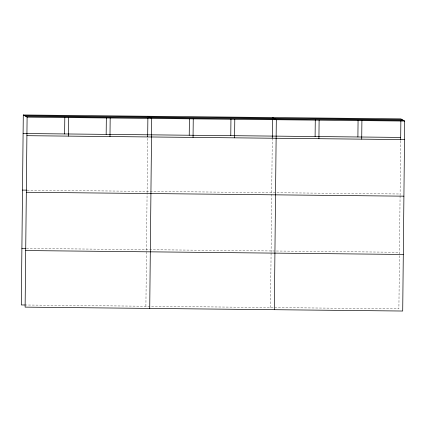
<?xml version="1.0" encoding="UTF-8"?>
<svg xmlns="http://www.w3.org/2000/svg" width="426" height="426" viewBox="0 0 426 426"><rect width="100%" height="100%" fill="white"/><g stroke="black" fill="none" stroke-linecap="round" stroke-linejoin="round"><path stroke-width="0.32" stroke-dasharray="2.13 1.6" d="M145.905 306.241L147.087 193.367M147.092 192.701L147.668 138.093M270.51 307.529L271.085 252.927M271.09 252.272L272.278 138.722M400.078 195.981L398.896 308.855L25.917 305M400.083 195.316L400.653 140.708M27.12 190.14L400.099 193.995M26.508 248.427L399.487 252.283"/><path stroke-width="0.64" d="M23.292 114.972L27.104 117.145L25.118 307.125L402.708 311.028L404.7 121.048L400.882 118.875L23.292 114.972L21.3 304.952L25.256 304.995M64.63 133.945L64.805 117.39M68.448 136.118L68.639 117.576M106.165 134.376L106.34 117.821M109.983 136.549L110.174 118.002M147.678 136.778L147.875 118.247M149.723 308.413L151.709 118.433L147.897 116.261M189.235 135.234L189.41 118.678M193.053 137.406L193.25 118.865M230.775 135.665L230.945 119.104M234.588 137.838L234.785 119.291M272.289 138.067L272.48 119.536M274.328 309.702L276.32 119.722L272.502 117.549M315.102 136.533L315.277 119.978M318.92 138.706L319.111 120.164M357.893 136.975L358.069 120.42M361.711 139.148L361.908 120.606M400.664 140.053L400.861 120.862M24.548 115.691L402.144 119.594M25.848 116.431L403.443 120.329M27.104 117.145L404.7 121.048M23.095 133.514L400.69 137.417M26.913 135.686L404.508 139.59M22.503 190.092L26.46 190.129M26.321 192.264L403.912 196.168M21.891 248.379L25.848 248.417M25.709 250.552L403.305 254.455"/></g></svg>
